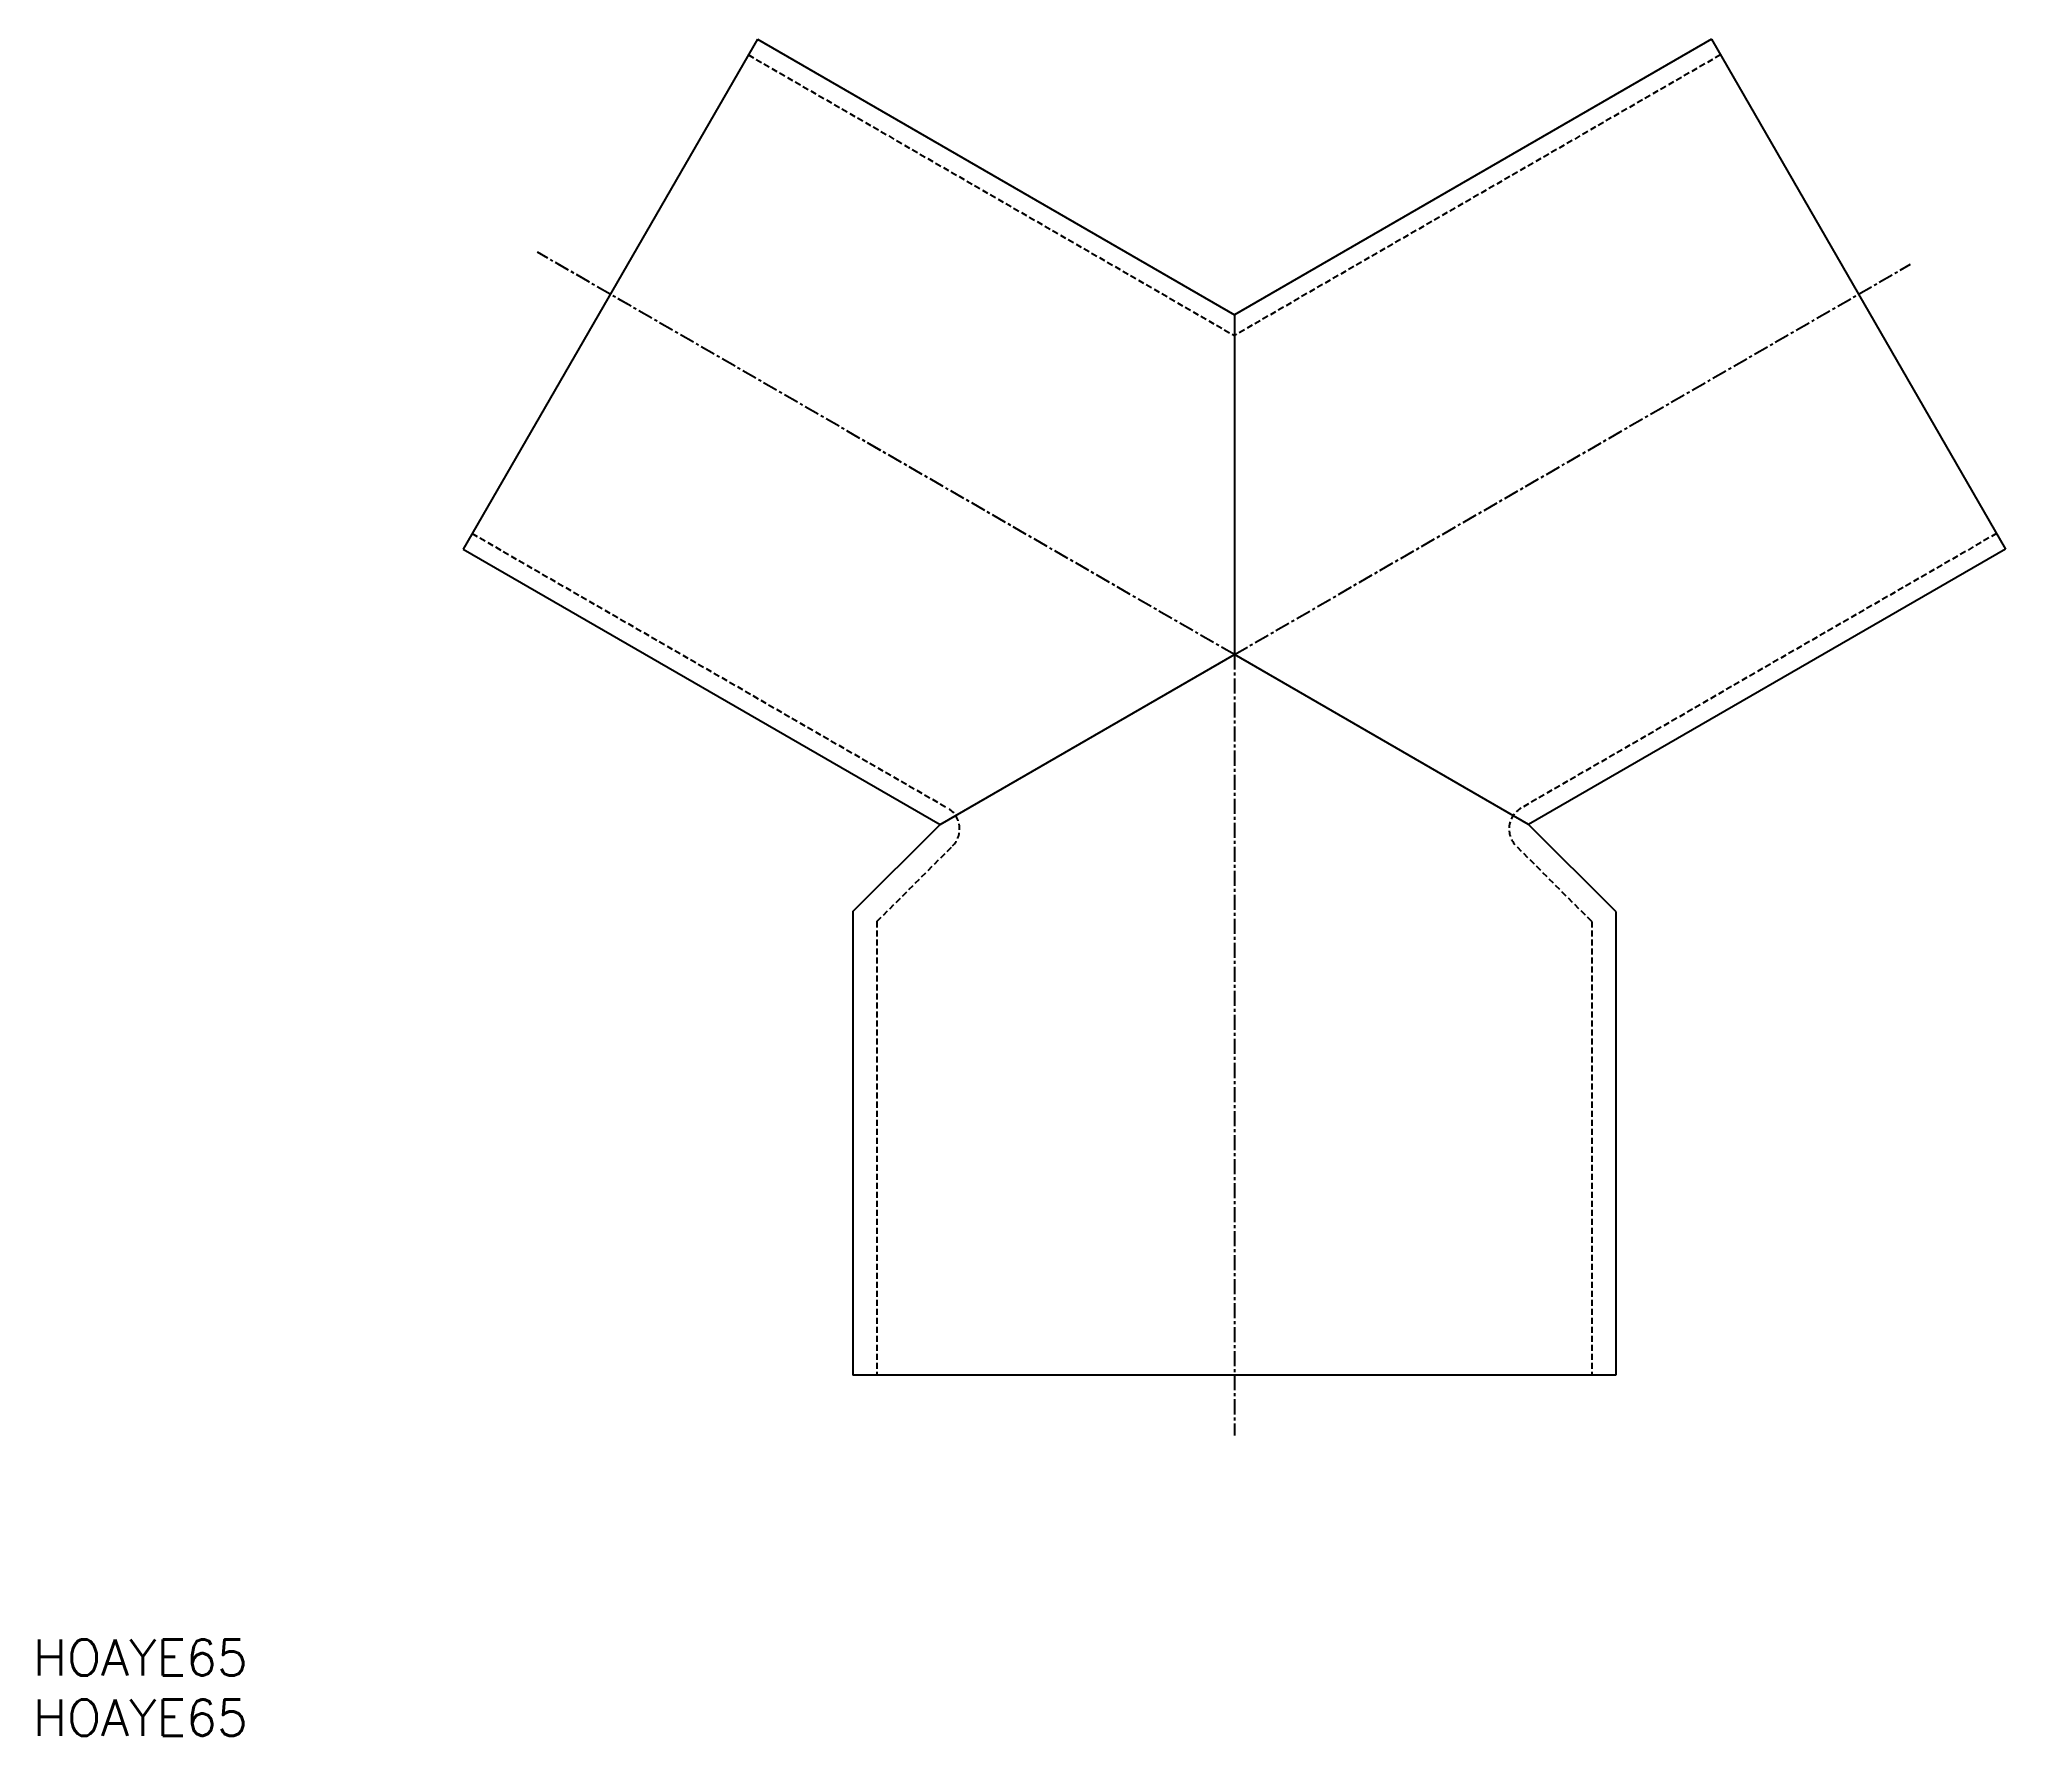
# Model space of a CAD drawing. Extents: x 1 to 164, y 0 to 141.
import ezdxf

# ---------------------------------------------------------------- set-up
doc = ezdxf.new("R2010")
doc.units = 0
doc.linetypes.add('CENTER', pattern=[2, 1.25, -0.25, 0.25, -0.25])
doc.linetypes.add('DASHED', pattern=[0.75, 0.5, -0.25])
doc.layers.get('0').update_dxf_attribs({"linetype": 'CONTINUOUS'})
doc.layers.add('CENTER', color=1, linetype='CENTER')
doc.styles.get("Standard").update_dxf_attribs({"font": 'txt.shx'})

# ---------------------------------------------------------------- blocks, each defined once
blk = doc.blocks.new('*U20')
at = {"color": 7, "linetype": 'CONTINUOUS'}
blk.add_text('HOAYE65', height=3, dxfattribs=at).set_placement((0, 0))
blk = doc.blocks.new('*U21')
at = {"color": 7, "linetype": 'CONTINUOUS'}
blk.add_text('HOAYE65', height=3, dxfattribs=at).set_placement((0, 5))

msp = doc.modelspace()

# ---------------------------------------------------------------- linework, layer by layer
at = {"color": 7, "linetype": 'CONTINUOUS'}
for p, q in [((60.29, 141.22), (35.79, 98.78)), ((60.29, 141.22), (100, 118.29)), ((139.71, 141.22), (100, 118.29)), ((139.71, 141.22), (164.21, 98.78)), ((100, 118.29), (100, 90)), ((35.79, 98.78), (75.5, 75.85)), ((164.21, 98.78), (124.5, 75.85)), ((75.5, 75.85), (100, 90)), ((124.5, 75.85), (100, 90)), ((68.25, 68.6), (75.5, 75.85)), ((131.75, 68.6), (124.5, 75.85)), ((68.25, 68.6), (68.25, 30)), ((131.75, 68.6), (131.75, 30)), ((131.75, 30), (68.25, 30))]:
    msp.add_line(p, q, dxfattribs=at)
at = {"color": 3, "linetype": 'DASHED'}
for p, q in [((59.54, 139.92), (100, 116.56)), ((140.46, 139.92), (100, 116.56)), ((36.54, 100.08), (76.13, 77.22)), ((163.46, 100.08), (123.87, 77.22)), ((70.25, 67.78), (76.55, 74.07)), ((129.75, 67.78), (123.45, 74.07)), ((70.25, 67.78), (70.25, 30)), ((129.75, 67.78), (129.75, 30))]:
    msp.add_line(p, q, dxfattribs=at)
for centre, start, end in [((75.13, 75.49), 315, 60), ((124.87, 75.49), 120, 225)]:
    msp.add_arc(centre, 2, start, end, dxfattribs=at)
at = {"layer": 'CENTER', "color": 1, "linetype": 'CENTER'}
for q in [(41.98, 123.5), (43.71, 122.5), (156.29, 122.5), (100, 25)]:
    msp.add_line((100, 90), q, dxfattribs=at)

# ---------------------------------------------------------------- block references
at = {"color": 7, "linetype": 'CONTINUOUS'}
for name in ['*U21', '*U20']:
    msp.add_blockref(name, (0, 0), dxfattribs=at)

doc.saveas('drawing.dxf')
